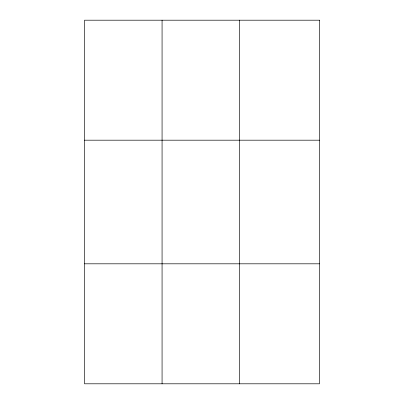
<?xml version="1.0" encoding="UTF-8"?>
<svg xmlns="http://www.w3.org/2000/svg" width="404" height="404" viewBox="0 0 404 404"><rect width="100%" height="100%" fill="white"/><g stroke="black" fill="none" stroke-linecap="round" stroke-linejoin="round"><path stroke-width="0.61" d="M162.07 20.2L162.07 383.8M239.582 20.2L239.582 383.8M84.552 140.188L319.448 140.188M84.552 263.812L319.448 263.812M319.448 20.2L319.448 383.8L84.552 383.8L84.552 20.2L319.448 20.2"/></g></svg>
